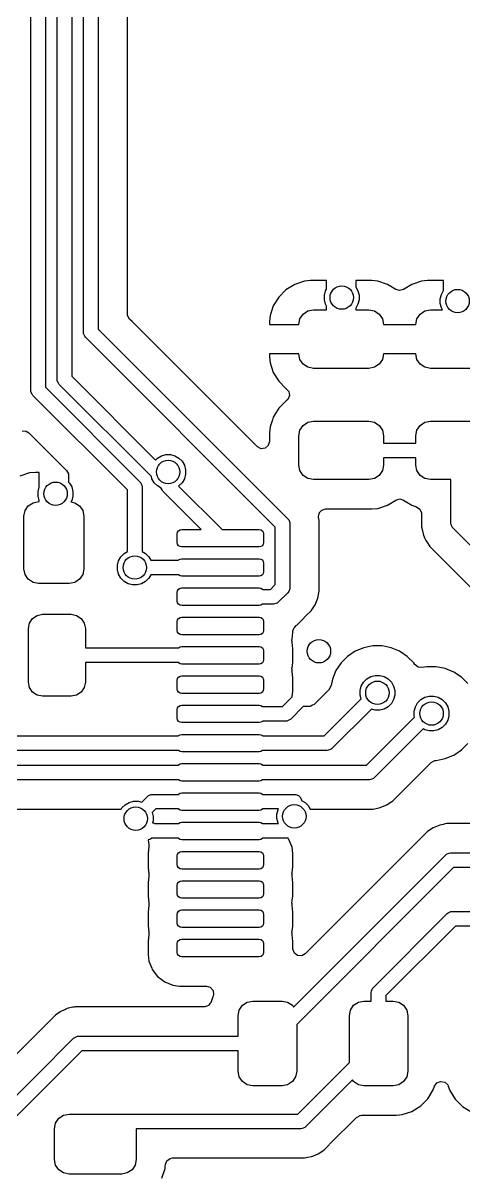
# Model space of a CAD drawing. Extents: x 1.91 to 4.47, y -4.27 to -2.07.
# Drawn here: x 2.317 to 2.614, y -3.49 to -2.715 of the extents above; entities that cross this region are included whole.
import ezdxf

# ---------------------------------------------------------------- set-up
doc = ezdxf.new("R2010")
doc.units = 0
doc.header["$MEASUREMENT"] = 0
doc.layers.add('BLACK', color=7, linetype='CONTINUOUS')

msp = doc.modelspace()

# ---------------------------------------------------------------- linework, layer by layer
at = {"layer": 'BLACK', "linetype": 'CONTINUOUS'}
for p, q in [((2.32269, -2.96147), (2.32269, -2.33282)), ((2.33254, -2.33563), (2.33254, -2.95943)), ((2.34041, -2.95413), (2.34041, -2.34843)), ((2.35025, -2.35335), (2.35025, -2.9521)), ((2.35813, -2.92239), (2.35813, -2.37364)), ((2.36797, -2.37856), (2.36797, -2.92035)), ((2.38767, -2.91016), (2.38767, -2.65945)), ((2.50023, -2.89038), (2.49436, -2.894)), ((2.50678, -2.88821), (2.50023, -2.89038)), ((2.50023, -2.89038), (2.50023, -2.89038)), ((2.51083, -2.8878), (2.50678, -2.88821)), ((2.52165, -2.8878), (2.51083, -2.8878)), ((2.51083, -2.8878), (2.51083, -2.8878)), ((2.52165, -2.89352), (2.52165, -2.8878)), ((2.55216, -2.8878), (2.54134, -2.8878)), ((2.54134, -2.8878), (2.54134, -2.89216)), ((2.55621, -2.88821), (2.55216, -2.8878)), ((2.56276, -2.89038), (2.55621, -2.88821)), ((2.55621, -2.88821), (2.55621, -2.88821)), ((2.5683, -2.8938), (2.56276, -2.89038)), ((2.56276, -2.89038), (2.56276, -2.89038)), ((2.57897, -2.89038), (2.57343, -2.8938)), ((2.58552, -2.88821), (2.57897, -2.89038)), ((2.57897, -2.89038), (2.57897, -2.89038)), ((2.58957, -2.8878), (2.58552, -2.88821)), ((2.60039, -2.8878), (2.58957, -2.8878)), ((2.58957, -2.8878), (2.58957, -2.8878)), ((2.60039, -2.89452), (2.60039, -2.8878)), ((2.48948, -2.89888), (2.48585, -2.90476)), ((2.49436, -2.894), (2.48948, -2.89888)), ((2.52018, -2.89767), (2.52098, -2.89469)), ((2.52018, -2.90075), (2.52018, -2.89767)), ((2.52098, -2.89469), (2.52165, -2.89352)), ((2.54134, -2.89216), (2.5428, -2.89469)), ((2.5428, -2.89469), (2.5436, -2.89767)), ((2.5436, -2.89767), (2.5436, -2.90075)), ((2.57078, -2.89452), (2.5683, -2.8938)), ((2.57343, -2.8938), (2.57078, -2.89452)), ((2.59813, -2.90003), (2.59893, -2.89705)), ((2.59893, -2.89705), (2.60039, -2.89452)), ((2.48585, -2.90476), (2.48368, -2.91131)), ((2.48585, -2.90476), (2.48585, -2.90476)), ((2.52098, -2.90373), (2.52018, -2.90075)), ((2.52165, -2.9049), (2.52098, -2.90373)), ((2.52165, -2.90748), (2.52165, -2.9049)), ((2.5428, -2.90373), (2.54134, -2.90627)), ((2.54134, -2.90627), (2.54134, -2.90748)), ((2.5436, -2.90075), (2.5428, -2.90373)), ((2.59813, -2.90312), (2.59813, -2.90003)), ((2.59893, -2.90609), (2.59813, -2.90312)), ((2.59973, -2.90748), (2.59893, -2.90609)), ((2.38778, -2.9112), (2.38767, -2.91016)), ((2.3891, -2.91362), (2.38778, -2.9112)), ((2.39084, -2.91535), (2.3891, -2.91362)), ((2.48368, -2.91131), (2.48327, -2.91535)), ((2.48368, -2.91131), (2.48368, -2.91131)), ((2.50295, -2.91732), (2.5037, -2.91356)), ((2.5037, -2.91356), (2.50584, -2.91036)), ((2.50584, -2.91036), (2.50903, -2.90823)), ((2.50903, -2.90823), (2.5128, -2.90748)), ((2.5128, -2.90748), (2.52165, -2.90748)), ((2.54134, -2.90748), (2.5502, -2.90748)), ((2.5502, -2.90748), (2.55396, -2.90823)), ((2.55396, -2.90823), (2.55716, -2.91036)), ((2.55716, -2.91036), (2.55929, -2.91356)), ((2.55929, -2.91356), (2.56004, -2.91732)), ((2.58169, -2.91732), (2.58244, -2.91356)), ((2.58244, -2.91356), (2.58458, -2.91036)), ((2.58458, -2.91036), (2.58777, -2.90823)), ((2.58777, -2.90823), (2.59154, -2.90748)), ((2.59154, -2.90748), (2.59973, -2.90748)), ((2.35822, -2.92335), (2.35813, -2.92239)), ((2.36797, -2.92035), (2.49561, -3.04799)), ((2.47491, -2.99943), (2.39084, -2.91535)), ((2.48327, -2.91535), (2.48327, -2.91732)), ((2.48327, -2.91732), (2.50295, -2.91732)), ((2.56004, -2.91732), (2.58169, -2.91732)), ((2.35896, -2.92512), (2.35822, -2.92335)), ((2.35957, -2.92587), (2.35896, -2.92512)), ((2.35896, -2.92512), (2.35896, -2.92512)), ((2.4872, -3.0535), (2.35957, -2.92587)), ((2.50295, -2.93701), (2.48327, -2.93701)), ((2.48327, -2.93701), (2.48327, -2.93898)), ((2.5037, -2.94077), (2.50295, -2.93701)), ((2.56004, -2.93701), (2.55929, -2.94077)), ((2.58169, -2.93701), (2.56004, -2.93701)), ((2.58244, -2.94077), (2.58169, -2.93701)), ((2.48327, -2.93898), (2.48368, -2.94302)), ((2.48368, -2.94302), (2.48585, -2.94957)), ((2.50584, -2.94397), (2.5037, -2.94077)), ((2.50903, -2.9461), (2.50584, -2.94397)), ((2.55716, -2.94397), (2.55396, -2.9461)), ((2.55929, -2.94077), (2.55716, -2.94397)), ((2.58458, -2.94397), (2.58244, -2.94077)), ((2.58777, -2.9461), (2.58458, -2.94397)), ((2.35025, -2.9521), (2.4066, -3.00844)), ((2.48585, -2.94957), (2.48585, -2.94957)), ((2.48585, -2.94957), (2.48948, -2.95545)), ((2.5128, -2.94685), (2.50903, -2.9461)), ((2.5502, -2.94685), (2.5128, -2.94685)), ((2.55396, -2.9461), (2.5502, -2.94685)), ((2.59154, -2.94685), (2.58777, -2.9461)), ((2.62894, -2.94685), (2.59154, -2.94685)), ((2.33254, -2.95943), (2.39614, -3.02304)), ((2.3405, -2.95509), (2.34041, -2.95413)), ((2.34124, -2.95687), (2.3405, -2.95509)), ((2.34185, -2.95761), (2.34124, -2.95687)), ((2.34124, -2.95687), (2.34124, -2.95687)), ((2.40381, -3.01957), (2.34185, -2.95761)), ((2.48948, -2.95545), (2.49436, -2.96033)), ((2.49436, -2.96033), (2.49436, -2.96033)), ((2.49436, -2.96033), (2.49447, -2.9604)), ((2.49447, -2.9604), (2.49454, -2.96047)), ((2.49454, -2.96047), (2.49458, -2.9605)), ((2.49458, -2.9605), (2.49457, -2.96051)), ((2.49457, -2.96051), (2.49631, -2.96245)), ((2.32279, -2.96243), (2.32269, -2.96147)), ((2.32282, -2.96252), (2.32279, -2.96243)), ((2.32279, -2.96243), (2.32279, -2.96243)), ((2.32352, -2.96421), (2.32282, -2.96252)), ((2.32413, -2.96495), (2.32352, -2.96421)), ((2.32352, -2.96421), (2.32352, -2.96421)), ((2.38774, -3.02855), (2.32413, -2.96495)), ((2.49434, -2.96879), (2.48946, -2.97367)), ((2.49447, -2.96871), (2.49434, -2.96879)), ((2.49434, -2.96879), (2.49434, -2.96879)), ((2.49566, -2.96768), (2.49447, -2.96871)), ((2.49676, -2.96516), (2.49566, -2.96768)), ((2.49631, -2.96245), (2.49676, -2.96516)), ((2.48946, -2.97367), (2.48583, -2.97955)), ((2.48524, -2.98133), (2.48366, -2.98611)), ((2.48583, -2.97955), (2.48524, -2.98133)), ((2.48583, -2.97955), (2.48583, -2.97955)), ((2.50584, -2.98517), (2.50903, -2.98303)), ((2.50903, -2.98303), (2.5128, -2.98228)), ((2.5128, -2.98228), (2.5502, -2.98228)), ((2.5502, -2.98228), (2.55396, -2.98303)), ((2.55396, -2.98303), (2.55716, -2.98517)), ((2.58458, -2.98517), (2.58777, -2.98303)), ((2.58777, -2.98303), (2.59154, -2.98228)), ((2.59154, -2.98228), (2.62894, -2.98228)), ((2.31688, -2.98873), (2.31962, -2.98893)), ((2.31962, -2.98893), (2.32137, -2.99005)), ((2.32137, -2.99005), (2.3467, -3.01538)), ((2.48366, -2.98611), (2.48325, -2.99016)), ((2.48325, -2.99016), (2.48325, -2.99598)), ((2.48366, -2.98611), (2.48366, -2.98611)), ((2.48366, -2.98611), (2.48366, -2.98611)), ((2.50295, -2.99213), (2.5037, -2.98836)), ((2.50295, -3.01181), (2.50295, -2.99213)), ((2.5037, -2.98836), (2.50584, -2.98517)), ((2.55716, -2.98517), (2.55929, -2.98836)), ((2.55929, -2.98836), (2.56004, -2.99213)), ((2.56004, -2.99213), (2.56004, -2.99705)), ((2.58169, -2.99213), (2.58244, -2.98836)), ((2.58169, -2.99705), (2.58169, -2.99213)), ((2.58244, -2.98836), (2.58458, -2.98517)), ((2.47517, -2.99967), (2.47491, -2.99943)), ((2.47767, -3.00081), (2.47517, -2.99967)), ((2.48247, -2.99862), (2.48039, -3.00042)), ((2.48325, -2.99598), (2.48247, -2.99862)), ((2.56004, -2.99705), (2.58169, -2.99705)), ((2.4066, -3.00844), (2.40792, -3.00712)), ((2.40792, -3.00712), (2.41059, -3.00558)), ((2.41059, -3.00558), (2.41356, -3.00478)), ((2.41356, -3.00478), (2.41665, -3.00478)), ((2.41665, -3.00478), (2.41963, -3.00558)), ((2.41963, -3.00558), (2.4223, -3.00712)), ((2.4223, -3.00712), (2.42448, -3.0093)), ((2.48039, -3.00042), (2.47767, -3.00081)), ((2.58169, -3.00689), (2.56004, -3.00689)), ((2.56004, -3.00689), (2.56004, -3.01181)), ((2.58169, -3.01181), (2.58169, -3.00689)), ((2.3467, -3.01538), (2.34802, -3.0178)), ((2.42448, -3.0093), (2.42602, -3.01197)), ((2.42602, -3.01197), (2.42682, -3.01495)), ((2.42682, -3.01495), (2.42682, -3.01803)), ((2.5037, -3.01558), (2.50295, -3.01181)), ((2.50584, -3.01877), (2.5037, -3.01558)), ((2.55929, -3.01558), (2.55716, -3.01877)), ((2.56004, -3.01181), (2.55929, -3.01558)), ((2.58244, -3.01558), (2.58169, -3.01181)), ((2.58458, -3.01877), (2.58244, -3.01558)), ((2.32194, -3.01715), (2.31539, -3.01932)), ((2.32598, -3.01673), (2.32194, -3.01715)), ((2.32599, -3.01673), (2.32598, -3.01673)), ((2.32844, -3.01673), (2.32599, -3.01673)), ((2.32844, -3.02663), (2.32844, -3.01673)), ((2.32844, -3.01673), (2.32844, -3.01673)), ((2.34802, -3.0178), (2.34813, -3.01884)), ((2.34813, -3.01884), (2.34813, -3.0233)), ((2.34813, -3.0233), (2.34874, -3.02391)), ((2.39614, -3.02304), (2.39675, -3.02378)), ((2.40419, -3.02101), (2.40381, -3.01957)), ((2.40574, -3.02368), (2.40419, -3.02101)), ((2.42602, -3.02101), (2.42448, -3.02368)), ((2.42682, -3.01803), (2.42602, -3.02101)), ((2.50903, -3.0209), (2.50584, -3.01877)), ((2.5128, -3.02165), (2.50903, -3.0209)), ((2.5502, -3.02165), (2.5128, -3.02165)), ((2.55396, -3.0209), (2.5502, -3.02165)), ((2.55716, -3.01877), (2.55396, -3.0209)), ((2.58777, -3.0209), (2.58458, -3.01877)), ((2.59154, -3.02165), (2.58777, -3.0209)), ((2.60531, -3.02165), (2.59154, -3.02165)), ((2.60531, -3.05086), (2.60531, -3.02165)), ((2.32766, -3.02956), (2.32844, -3.02663)), ((2.32766, -3.03264), (2.32766, -3.02956)), ((2.34874, -3.02391), (2.35028, -3.02658)), ((2.35028, -3.02658), (2.35108, -3.02956)), ((2.35108, -3.02956), (2.35108, -3.03264)), ((2.38774, -3.07006), (2.38774, -3.02855)), ((2.39675, -3.02378), (2.39675, -3.02378)), ((2.39675, -3.02378), (2.39748, -3.02556)), ((2.39748, -3.02556), (2.39758, -3.02652)), ((2.39758, -3.02652), (2.39758, -3.06999)), ((2.40792, -3.02586), (2.40574, -3.02368)), ((2.41051, -3.02736), (2.40792, -3.02586)), ((2.41101, -3.02857), (2.41051, -3.02736)), ((2.41163, -3.02931), (2.41101, -3.02857)), ((2.41101, -3.02857), (2.41101, -3.02857)), ((2.43743, -3.05512), (2.41163, -3.02931)), ((2.4223, -3.02586), (2.42217, -3.02593)), ((2.42217, -3.02593), (2.45135, -3.05512)), ((2.42448, -3.02368), (2.4223, -3.02586)), ((2.32099, -3.0393), (2.32419, -3.03717)), ((2.32419, -3.03717), (2.32795, -3.03642)), ((2.32844, -3.03557), (2.32766, -3.03264)), ((2.32795, -3.03642), (2.32844, -3.03642)), ((2.32844, -3.03642), (2.32844, -3.03557)), ((2.35028, -3.03562), (2.3497, -3.03663)), ((2.3497, -3.03663), (2.35239, -3.03717)), ((2.35108, -3.03264), (2.35028, -3.03562)), ((2.35239, -3.03717), (2.35558, -3.0393)), ((2.55621, -3.04094), (2.56277, -3.03877)), ((2.56277, -3.03877), (2.5683, -3.03536)), ((2.5683, -3.03536), (2.57096, -3.03463)), ((2.57096, -3.03463), (2.57343, -3.03536)), ((2.57343, -3.03536), (2.57896, -3.03877)), ((2.57896, -3.03877), (2.58226, -3.03987)), ((2.31811, -3.04626), (2.31886, -3.04249)), ((2.31811, -3.08169), (2.31811, -3.04626)), ((2.31886, -3.04249), (2.32099, -3.0393)), ((2.35558, -3.0393), (2.35772, -3.04249)), ((2.35772, -3.04249), (2.35846, -3.04626)), ((2.35846, -3.04626), (2.35846, -3.08169)), ((2.5163, -3.04652), (2.51654, -3.0455)), ((2.51632, -3.04686), (2.5163, -3.04652)), ((2.51654, -3.0455), (2.51663, -3.04445)), ((2.51663, -3.04445), (2.51684, -3.04418)), ((2.51684, -3.04418), (2.51692, -3.04384)), ((2.51692, -3.04384), (2.51767, -3.04311)), ((2.51767, -3.04311), (2.51832, -3.04228)), ((2.51832, -3.04228), (2.51864, -3.04217)), ((2.51864, -3.04217), (2.51889, -3.04193)), ((2.51889, -3.04193), (2.51992, -3.04172)), ((2.51992, -3.04172), (2.52091, -3.04137)), ((2.52091, -3.04137), (2.52117, -3.04136)), ((2.52117, -3.04136), (2.55217, -3.04136)), ((2.55217, -3.04136), (2.55621, -3.04094)), ((2.55217, -3.04136), (2.55217, -3.04136)), ((2.58226, -3.03987), (2.58453, -3.04143)), ((2.58453, -3.04143), (2.58558, -3.04397)), ((2.58558, -3.04397), (2.58561, -3.0445)), ((2.58561, -3.0445), (2.58561, -3.04843)), ((2.4872, -3.09213), (2.4872, -3.0535)), ((2.49561, -3.04799), (2.49622, -3.04873)), ((2.49622, -3.04873), (2.49695, -3.05051)), ((2.49695, -3.05051), (2.49705, -3.05147)), ((2.49705, -3.05147), (2.49705, -3.09417)), ((2.51675, -3.04904), (2.51632, -3.04686)), ((2.51675, -3.05389), (2.51675, -3.04904)), ((2.51675, -3.09659), (2.51675, -3.05389)), ((2.51675, -3.05389), (2.51675, -3.05389)), ((2.58561, -3.04843), (2.58561, -3.05328)), ((2.58561, -3.05328), (2.58561, -3.05328)), ((2.58561, -3.05328), (2.58561, -3.05328)), ((2.58561, -3.05328), (2.58576, -3.05406)), ((2.58576, -3.05406), (2.58576, -3.05406)), ((2.58576, -3.05406), (2.58579, -3.05418)), ((2.58579, -3.05418), (2.58656, -3.05804)), ((2.60541, -3.05182), (2.60531, -3.05086)), ((2.60614, -3.05359), (2.60541, -3.05182)), ((2.60676, -3.05434), (2.60614, -3.05359)), ((2.60614, -3.05359), (2.60614, -3.05359)), ((2.63661, -3.08419), (2.60676, -3.05434)), ((2.42126, -3.05807), (2.42148, -3.05694)), ((2.42126, -3.06398), (2.42126, -3.05807)), ((2.42148, -3.05694), (2.42212, -3.05598)), ((2.42212, -3.05598), (2.42308, -3.05534)), ((2.42308, -3.05534), (2.42421, -3.05512)), ((2.42421, -3.05512), (2.43743, -3.05512)), ((2.45135, -3.05512), (2.47638, -3.05512)), ((2.47638, -3.05512), (2.47751, -3.05534)), ((2.47751, -3.05534), (2.47847, -3.05598)), ((2.47847, -3.05598), (2.47911, -3.05694)), ((2.47911, -3.05694), (2.47933, -3.05807)), ((2.47933, -3.05807), (2.47933, -3.06398)), ((2.58656, -3.05804), (2.58697, -3.05905)), ((2.58697, -3.05905), (2.58787, -3.0612)), ((2.58787, -3.0612), (2.58841, -3.06252)), ((2.42148, -3.06511), (2.42126, -3.06398)), ((2.42212, -3.06606), (2.42148, -3.06511)), ((2.42308, -3.0667), (2.42212, -3.06606)), ((2.42421, -3.06693), (2.42308, -3.0667)), ((2.47638, -3.06693), (2.42421, -3.06693)), ((2.47751, -3.0667), (2.47638, -3.06693)), ((2.47847, -3.06606), (2.47751, -3.0667)), ((2.47911, -3.06511), (2.47847, -3.06606)), ((2.47933, -3.06398), (2.47911, -3.06511)), ((2.58841, -3.06252), (2.58903, -3.06345)), ((2.58903, -3.06345), (2.58903, -3.06345)), ((2.58903, -3.06345), (2.59111, -3.06656)), ((2.59111, -3.06656), (2.59111, -3.06656)), ((2.59111, -3.06656), (2.59471, -3.07016)), ((2.38101, -3.07917), (2.3818, -3.07619)), ((2.3818, -3.07619), (2.38335, -3.07352)), ((2.38335, -3.07352), (2.38553, -3.07134)), ((2.38553, -3.07134), (2.38774, -3.07006)), ((2.39758, -3.06999), (2.39991, -3.07134)), ((2.39991, -3.07134), (2.40209, -3.07352)), ((2.40209, -3.07352), (2.4034, -3.07579)), ((2.4034, -3.07579), (2.42204, -3.07579)), ((2.42204, -3.07579), (2.42212, -3.07567)), ((2.42212, -3.07567), (2.42308, -3.07503)), ((2.42308, -3.07503), (2.42421, -3.0748)), ((2.42421, -3.0748), (2.47638, -3.0748)), ((2.47638, -3.0748), (2.47751, -3.07503)), ((2.47751, -3.07503), (2.47847, -3.07567)), ((2.47847, -3.07567), (2.47911, -3.07663)), ((2.47911, -3.07663), (2.47933, -3.07776)), ((2.59471, -3.07016), (2.59471, -3.07016)), ((2.59471, -3.07016), (2.62096, -3.09641)), ((2.31886, -3.08546), (2.31811, -3.08169)), ((2.32099, -3.08865), (2.31886, -3.08546)), ((2.35772, -3.08546), (2.35558, -3.08865)), ((2.35846, -3.08169), (2.35772, -3.08546)), ((2.38101, -3.08225), (2.38101, -3.07917)), ((2.3818, -3.08523), (2.38101, -3.08225)), ((2.38335, -3.0879), (2.3818, -3.08523)), ((2.47911, -3.08479), (2.47847, -3.08575)), ((2.47933, -3.08366), (2.47911, -3.08479)), ((2.47933, -3.07776), (2.47933, -3.08366)), ((2.32419, -3.09079), (2.32099, -3.08865)), ((2.32795, -3.09154), (2.32419, -3.09079)), ((2.34862, -3.09154), (2.32795, -3.09154)), ((2.35239, -3.09079), (2.34862, -3.09154)), ((2.35558, -3.08865), (2.35239, -3.09079)), ((2.38553, -3.09008), (2.38335, -3.0879)), ((2.3882, -3.09162), (2.38553, -3.09008)), ((2.39117, -3.09242), (2.3882, -3.09162)), ((2.39426, -3.09242), (2.39117, -3.09242)), ((2.39724, -3.09162), (2.39426, -3.09242)), ((2.39991, -3.09008), (2.39724, -3.09162)), ((2.40209, -3.0879), (2.39991, -3.09008)), ((2.4034, -3.08563), (2.40209, -3.0879)), ((2.42204, -3.08563), (2.4034, -3.08563)), ((2.42212, -3.08575), (2.42204, -3.08563)), ((2.42308, -3.08639), (2.42212, -3.08575)), ((2.42421, -3.08661), (2.42308, -3.08639)), ((2.47638, -3.08661), (2.42421, -3.08661)), ((2.47751, -3.08639), (2.47638, -3.08661)), ((2.47847, -3.08575), (2.47751, -3.08639)), ((2.48386, -3.09547), (2.4872, -3.09213)), ((2.42126, -3.09744), (2.42148, -3.09631)), ((2.42126, -3.10335), (2.42126, -3.09744)), ((2.42148, -3.09631), (2.42212, -3.09535)), ((2.42212, -3.09535), (2.42308, -3.09471)), ((2.42308, -3.09471), (2.42421, -3.09449)), ((2.42421, -3.09449), (2.47638, -3.09449)), ((2.47638, -3.09449), (2.47751, -3.09471)), ((2.47751, -3.09471), (2.47847, -3.09535)), ((2.47847, -3.09535), (2.47855, -3.09547)), ((2.47855, -3.09547), (2.48386, -3.09547)), ((2.49561, -3.09765), (2.48938, -3.10387)), ((2.49622, -3.0969), (2.49561, -3.09765)), ((2.49695, -3.09513), (2.49622, -3.0969)), ((2.49705, -3.09417), (2.49695, -3.09513)), ((2.49695, -3.09513), (2.49695, -3.09513)), ((2.51581, -3.10135), (2.51675, -3.09659)), ((2.42148, -3.10448), (2.42126, -3.10335)), ((2.42212, -3.10543), (2.42148, -3.10448)), ((2.42308, -3.10607), (2.42212, -3.10543)), ((2.42421, -3.1063), (2.42308, -3.10607)), ((2.47638, -3.1063), (2.42421, -3.1063)), ((2.47751, -3.10607), (2.47638, -3.1063)), ((2.47847, -3.10543), (2.47751, -3.10607)), ((2.47855, -3.10531), (2.47847, -3.10543)), ((2.4859, -3.10531), (2.47855, -3.10531)), ((2.48686, -3.10522), (2.4859, -3.10531)), ((2.48776, -3.10484), (2.48686, -3.10522)), ((2.48686, -3.10522), (2.48686, -3.10522)), ((2.48863, -3.10449), (2.48776, -3.10484)), ((2.48938, -3.10387), (2.48863, -3.10449)), ((2.48863, -3.10449), (2.48863, -3.10449)), ((2.51125, -3.10986), (2.51395, -3.10583)), ((2.51395, -3.10583), (2.51532, -3.10253)), ((2.51395, -3.10583), (2.51395, -3.10583)), ((2.51532, -3.10253), (2.51581, -3.10135)), ((2.32179, -3.11813), (2.32387, -3.11502)), ((2.32387, -3.11502), (2.32699, -3.11294)), ((2.32699, -3.11294), (2.33066, -3.1122)), ((2.33066, -3.1122), (2.34985, -3.1122)), ((2.34985, -3.1122), (2.35352, -3.11294)), ((2.35352, -3.11294), (2.35664, -3.11502)), ((2.35664, -3.11502), (2.35872, -3.11813)), ((2.42126, -3.11713), (2.42148, -3.116)), ((2.42148, -3.116), (2.42212, -3.11504)), ((2.42212, -3.11504), (2.42308, -3.1144)), ((2.42308, -3.1144), (2.42421, -3.11417)), ((2.42421, -3.11417), (2.47638, -3.11417)), ((2.47638, -3.11417), (2.47751, -3.1144)), ((2.47751, -3.1144), (2.47847, -3.11504)), ((2.47847, -3.11504), (2.47911, -3.116)), ((2.47911, -3.116), (2.47933, -3.11713)), ((2.5016, -3.11952), (2.50503, -3.11609)), ((2.50503, -3.11609), (2.5053, -3.11581)), ((2.50503, -3.11609), (2.50503, -3.11609)), ((2.5053, -3.11581), (2.50782, -3.11329)), ((2.5053, -3.11581), (2.5053, -3.11581)), ((2.50782, -3.11329), (2.51125, -3.10986)), ((2.50782, -3.11329), (2.50782, -3.11329)), ((2.32106, -3.1218), (2.32179, -3.11813)), ((2.32106, -3.15773), (2.32106, -3.1218)), ((2.35872, -3.11813), (2.35945, -3.1218)), ((2.35945, -3.1218), (2.35945, -3.13484)), ((2.42126, -3.12303), (2.42126, -3.11713)), ((2.42148, -3.12416), (2.42126, -3.12303)), ((2.42212, -3.12512), (2.42148, -3.12416)), ((2.47911, -3.12416), (2.47847, -3.12512)), ((2.47933, -3.12303), (2.47911, -3.12416)), ((2.47933, -3.11713), (2.47933, -3.12303)), ((2.49904, -3.12357), (2.49906, -3.12331)), ((2.49904, -3.12452), (2.49904, -3.12357)), ((2.49906, -3.12331), (2.4995, -3.12227)), ((2.4995, -3.12227), (2.49981, -3.1212)), ((2.49981, -3.1212), (2.50004, -3.12097)), ((2.50004, -3.12097), (2.50013, -3.12077)), ((2.50013, -3.12077), (2.50048, -3.12053)), ((2.50048, -3.12053), (2.50121, -3.11978)), ((2.50121, -3.11978), (2.5016, -3.11952)), ((2.42308, -3.12576), (2.42212, -3.12512)), ((2.42421, -3.12598), (2.42308, -3.12576)), ((2.47638, -3.12598), (2.42421, -3.12598)), ((2.47751, -3.12576), (2.47638, -3.12598)), ((2.47847, -3.12512), (2.47751, -3.12576)), ((2.49839, -3.12938), (2.49844, -3.12898)), ((2.49848, -3.13057), (2.49839, -3.12938)), ((2.49841, -3.13058), (2.49848, -3.13057)), ((2.49845, -3.1309), (2.49841, -3.13058)), ((2.49844, -3.12898), (2.49845, -3.12895)), ((2.49845, -3.12895), (2.49904, -3.12452)), ((2.49904, -3.13533), (2.49845, -3.1309)), ((2.49845, -3.1309), (2.49845, -3.1309)), ((2.35945, -3.13484), (2.42204, -3.13484)), ((2.42204, -3.13484), (2.42212, -3.13472)), ((2.42212, -3.13472), (2.42308, -3.13408)), ((2.42308, -3.13408), (2.42421, -3.13386)), ((2.42421, -3.13386), (2.47638, -3.13386)), ((2.47638, -3.13386), (2.47751, -3.13408)), ((2.47751, -3.13408), (2.47847, -3.13472)), ((2.47847, -3.13472), (2.47911, -3.13568)), ((2.47911, -3.13568), (2.47933, -3.13681)), ((2.47933, -3.13681), (2.47933, -3.14272)), ((2.49904, -3.1442), (2.49904, -3.13533)), ((2.54096, -3.13705), (2.5358, -3.14049)), ((2.5467, -3.13467), (2.54096, -3.13705)), ((2.54096, -3.13705), (2.54096, -3.13705)), ((2.55279, -3.13346), (2.5467, -3.13467)), ((2.5467, -3.13467), (2.5467, -3.13467)), ((2.559, -3.13346), (2.55279, -3.13346)), ((2.55279, -3.13346), (2.55279, -3.13346)), ((2.56508, -3.13467), (2.559, -3.13346)), ((2.559, -3.13346), (2.559, -3.13346)), ((2.57082, -3.13705), (2.56508, -3.13467)), ((2.56508, -3.13467), (2.56508, -3.13467)), ((2.57598, -3.14049), (2.57082, -3.13705)), ((2.57082, -3.13705), (2.57082, -3.13705)), ((2.42204, -3.14469), (2.35945, -3.14469)), ((2.35945, -3.14469), (2.35945, -3.15773)), ((2.42212, -3.1448), (2.42204, -3.14469)), ((2.42308, -3.14544), (2.42212, -3.1448)), ((2.42421, -3.14567), (2.42308, -3.14544)), ((2.47638, -3.14567), (2.42421, -3.14567)), ((2.47751, -3.14544), (2.47638, -3.14567)), ((2.47847, -3.1448), (2.47751, -3.14544)), ((2.47911, -3.14385), (2.47847, -3.1448)), ((2.47933, -3.14272), (2.47911, -3.14385)), ((2.49841, -3.14895), (2.4987, -3.14675)), ((2.4987, -3.14675), (2.49904, -3.1442)), ((2.53141, -3.14488), (2.52796, -3.15005)), ((2.5358, -3.14049), (2.53141, -3.14488)), ((2.53141, -3.14488), (2.53141, -3.14488)), ((2.5358, -3.14049), (2.5358, -3.14049)), ((2.58037, -3.14488), (2.57598, -3.14049)), ((2.57598, -3.14049), (2.57598, -3.14049)), ((2.58108, -3.14595), (2.58037, -3.14488)), ((2.58037, -3.14488), (2.58037, -3.14488)), ((2.58118, -3.14609), (2.58108, -3.14595)), ((2.58335, -3.14778), (2.58118, -3.14609)), ((2.58921, -3.1474), (2.58609, -3.14802)), ((2.59542, -3.1474), (2.58921, -3.1474)), ((2.58921, -3.1474), (2.58921, -3.1474)), ((2.6015, -3.14861), (2.59542, -3.1474)), ((2.59542, -3.1474), (2.59542, -3.1474)), ((2.42148, -3.15537), (2.42212, -3.15441)), ((2.42212, -3.15441), (2.42308, -3.15377)), ((2.42308, -3.15377), (2.42421, -3.15354)), ((2.42421, -3.15354), (2.47638, -3.15354)), ((2.47638, -3.15354), (2.47751, -3.15377)), ((2.47751, -3.15377), (2.47847, -3.15441)), ((2.47847, -3.15441), (2.47911, -3.15537)), ((2.49853, -3.14896), (2.49841, -3.14895)), ((2.49841, -3.15026), (2.49853, -3.15025)), ((2.49845, -3.15058), (2.49841, -3.15026)), ((2.49904, -3.15501), (2.49845, -3.15058)), ((2.49845, -3.15058), (2.49845, -3.15058)), ((2.49853, -3.15025), (2.49853, -3.14896)), ((2.49904, -3.16389), (2.49904, -3.15501)), ((2.52796, -3.15005), (2.52559, -3.15578)), ((2.52796, -3.15005), (2.52796, -3.15005)), ((2.5487, -3.1556), (2.55137, -3.15406)), ((2.55137, -3.15406), (2.55435, -3.15326)), ((2.55435, -3.15326), (2.55743, -3.15326)), ((2.55743, -3.15326), (2.56041, -3.15406)), ((2.56041, -3.15406), (2.56308, -3.1556)), ((2.58609, -3.14802), (2.58335, -3.14778)), ((2.60724, -3.15099), (2.6015, -3.14861)), ((2.6015, -3.14861), (2.6015, -3.14861)), ((2.6124, -3.15444), (2.60724, -3.15099)), ((2.60724, -3.15099), (2.60724, -3.15099)), ((2.61679, -3.15883), (2.6124, -3.15444)), ((2.6124, -3.15444), (2.6124, -3.15444)), ((2.32179, -3.1614), (2.32106, -3.15773)), ((2.32387, -3.16451), (2.32179, -3.1614)), ((2.35872, -3.1614), (2.35664, -3.16451)), ((2.35945, -3.15773), (2.35872, -3.1614)), ((2.42126, -3.1565), (2.42148, -3.15537)), ((2.42126, -3.1624), (2.42126, -3.1565)), ((2.42148, -3.16353), (2.42126, -3.1624)), ((2.47911, -3.15537), (2.47933, -3.1565)), ((2.47933, -3.1624), (2.47911, -3.16353)), ((2.47933, -3.1565), (2.47933, -3.1624)), ((2.52338, -3.16266), (2.51328, -3.17276)), ((2.52344, -3.1626), (2.52338, -3.16266)), ((2.52472, -3.16016), (2.52344, -3.1626)), ((2.52559, -3.15578), (2.52472, -3.16016)), ((2.52559, -3.15578), (2.52559, -3.15578)), ((2.54418, -3.16343), (2.54498, -3.16045)), ((2.54498, -3.16045), (2.54652, -3.15778)), ((2.54652, -3.15778), (2.5487, -3.1556)), ((2.56308, -3.1556), (2.56526, -3.15778)), ((2.56526, -3.15778), (2.5668, -3.16045)), ((2.5668, -3.16045), (2.5676, -3.16343)), ((2.32699, -3.16659), (2.32387, -3.16451)), ((2.33066, -3.16732), (2.32699, -3.16659)), ((2.34985, -3.16732), (2.33066, -3.16732)), ((2.35352, -3.16659), (2.34985, -3.16732)), ((2.35664, -3.16451), (2.35352, -3.16659)), ((2.42212, -3.16449), (2.42148, -3.16353)), ((2.42308, -3.16513), (2.42212, -3.16449)), ((2.42421, -3.16535), (2.42308, -3.16513)), ((2.47638, -3.16535), (2.42421, -3.16535)), ((2.47751, -3.16513), (2.47638, -3.16535)), ((2.47847, -3.16449), (2.47751, -3.16513)), ((2.47911, -3.16353), (2.47847, -3.16449)), ((2.49206, -3.17421), (2.49853, -3.16774)), ((2.49853, -3.16774), (2.49904, -3.16389)), ((2.52001, -3.1939), (2.54486, -3.16905)), ((2.54418, -3.16652), (2.54418, -3.16343)), ((2.54486, -3.16905), (2.54418, -3.16652)), ((2.5668, -3.16949), (2.56526, -3.17216)), ((2.5676, -3.16652), (2.5668, -3.16949)), ((2.5676, -3.16343), (2.5676, -3.16652)), ((2.58294, -3.17173), (2.58512, -3.16955)), ((2.58512, -3.16955), (2.58779, -3.16801)), ((2.58779, -3.16801), (2.59077, -3.16721)), ((2.59077, -3.16721), (2.59385, -3.16721)), ((2.59385, -3.16721), (2.59683, -3.16801)), ((2.59683, -3.16801), (2.5995, -3.16955)), ((2.5995, -3.16955), (2.60168, -3.17173)), ((2.42126, -3.17618), (2.42148, -3.17505)), ((2.42126, -3.18209), (2.42126, -3.17618)), ((2.42148, -3.17505), (2.42212, -3.17409)), ((2.42212, -3.17409), (2.42308, -3.17345)), ((2.42308, -3.17345), (2.42421, -3.17323)), ((2.42421, -3.17323), (2.47638, -3.17323)), ((2.47638, -3.17323), (2.47751, -3.17345)), ((2.47751, -3.17345), (2.47847, -3.17409)), ((2.47847, -3.17409), (2.47855, -3.17421)), ((2.47855, -3.17421), (2.49206, -3.17421)), ((2.506, -3.17419), (2.49757, -3.18261)), ((2.50982, -3.17419), (2.506, -3.17419)), ((2.51086, -3.17408), (2.50982, -3.17419)), ((2.51096, -3.17403), (2.51086, -3.17408)), ((2.5112, -3.174), (2.51096, -3.17403)), ((2.51222, -3.17334), (2.5112, -3.174)), ((2.51328, -3.17276), (2.51222, -3.17334)), ((2.55182, -3.17601), (2.52553, -3.2023)), ((2.55435, -3.17668), (2.55182, -3.17601)), ((2.55743, -3.17668), (2.55435, -3.17668)), ((2.56041, -3.17589), (2.55743, -3.17668)), ((2.56308, -3.17434), (2.56041, -3.17589)), ((2.56526, -3.17216), (2.56308, -3.17434)), ((2.5806, -3.17738), (2.5814, -3.1744)), ((2.5806, -3.18046), (2.5806, -3.17738)), ((2.5814, -3.1744), (2.58294, -3.17173)), ((2.60168, -3.17173), (2.60322, -3.1744)), ((2.60322, -3.1744), (2.60402, -3.17738)), ((2.60402, -3.17738), (2.60402, -3.18046)), ((2.42148, -3.18322), (2.42126, -3.18209)), ((2.42212, -3.18417), (2.42148, -3.18322)), ((2.42308, -3.18481), (2.42212, -3.18417)), ((2.42421, -3.18504), (2.42308, -3.18481)), ((2.47638, -3.18504), (2.42421, -3.18504)), ((2.47751, -3.18481), (2.47638, -3.18504)), ((2.47847, -3.18417), (2.47751, -3.18481)), ((2.47855, -3.18406), (2.47847, -3.18417)), ((2.49409, -3.18406), (2.47855, -3.18406)), ((2.49505, -3.18396), (2.49409, -3.18406)), ((2.49578, -3.18366), (2.49505, -3.18396)), ((2.49505, -3.18396), (2.49505, -3.18396)), ((2.49683, -3.18323), (2.49578, -3.18366)), ((2.49757, -3.18261), (2.49683, -3.18323)), ((2.49683, -3.18323), (2.49683, -3.18323)), ((2.54851, -3.21358), (2.58082, -3.18127)), ((2.58082, -3.18127), (2.5806, -3.18046)), ((2.60168, -3.18611), (2.5995, -3.18829)), ((2.60322, -3.18344), (2.60168, -3.18611)), ((2.60402, -3.18046), (2.60322, -3.18344)), ((2.24338, -3.1939), (2.42204, -3.1939)), ((2.42204, -3.1939), (2.42212, -3.19378)), ((2.42212, -3.19378), (2.42308, -3.19314)), ((2.42308, -3.19314), (2.42421, -3.19291)), ((2.42421, -3.19291), (2.47638, -3.19291)), ((2.47638, -3.19291), (2.47751, -3.19314)), ((2.47751, -3.19314), (2.47847, -3.19378)), ((2.47847, -3.19378), (2.47855, -3.1939)), ((2.47855, -3.1939), (2.52001, -3.1939)), ((2.58677, -3.18924), (2.55403, -3.22198)), ((2.58779, -3.18983), (2.58677, -3.18924)), ((2.59077, -3.19063), (2.58779, -3.18983)), ((2.59385, -3.19063), (2.59077, -3.19063)), ((2.59683, -3.18983), (2.59385, -3.19063)), ((2.5995, -3.18829), (2.59683, -3.18983)), ((2.6124, -3.2034), (2.61679, -3.19901)), ((2.42204, -3.20374), (2.24134, -3.20374)), ((2.42212, -3.20386), (2.42204, -3.20374)), ((2.42308, -3.2045), (2.42212, -3.20386)), ((2.42421, -3.20472), (2.42308, -3.2045)), ((2.47638, -3.20472), (2.42421, -3.20472)), ((2.47751, -3.2045), (2.47638, -3.20472)), ((2.47847, -3.20386), (2.47751, -3.2045)), ((2.47855, -3.20374), (2.47847, -3.20386)), ((2.52205, -3.20374), (2.47855, -3.20374)), ((2.52301, -3.20365), (2.52205, -3.20374)), ((2.52353, -3.20343), (2.52301, -3.20365)), ((2.52301, -3.20365), (2.52301, -3.20365)), ((2.52478, -3.20291), (2.52353, -3.20343)), ((2.52553, -3.2023), (2.52478, -3.20291)), ((2.52478, -3.20291), (2.52478, -3.20291)), ((2.59542, -3.21043), (2.6015, -3.20922)), ((2.6015, -3.20922), (2.60661, -3.20711)), ((2.60661, -3.20711), (2.60724, -3.20685)), ((2.60724, -3.20685), (2.6124, -3.2034)), ((2.60724, -3.20685), (2.60724, -3.20685)), ((2.60724, -3.20685), (2.60724, -3.20685)), ((2.23801, -3.21358), (2.42204, -3.21358)), ((2.42204, -3.21358), (2.42212, -3.21346)), ((2.42212, -3.21346), (2.42308, -3.21282)), ((2.42308, -3.21282), (2.42421, -3.2126)), ((2.42421, -3.2126), (2.47638, -3.2126)), ((2.47638, -3.2126), (2.47751, -3.21282)), ((2.47751, -3.21282), (2.47847, -3.21346)), ((2.47847, -3.21346), (2.47855, -3.21358)), ((2.47855, -3.21358), (2.54851, -3.21358)), ((2.57008, -3.2338), (2.59201, -3.21186)), ((2.59201, -3.21186), (2.59443, -3.21054)), ((2.59443, -3.21054), (2.59518, -3.21046)), ((2.59518, -3.21046), (2.59542, -3.21043)), ((2.59518, -3.21046), (2.59518, -3.21046)), ((2.59542, -3.21043), (2.59542, -3.21043)), ((2.42204, -3.22343), (2.23597, -3.22343)), ((2.42212, -3.22354), (2.42204, -3.22343)), ((2.42308, -3.22418), (2.42212, -3.22354)), ((2.42421, -3.22441), (2.42308, -3.22418)), ((2.47638, -3.22441), (2.42421, -3.22441)), ((2.47751, -3.22418), (2.47638, -3.22441)), ((2.47847, -3.22354), (2.47751, -3.22418)), ((2.47855, -3.22343), (2.47847, -3.22354)), ((2.55055, -3.22343), (2.47855, -3.22343)), ((2.55151, -3.22333), (2.55055, -3.22343)), ((2.55224, -3.22303), (2.55151, -3.22333)), ((2.55151, -3.22333), (2.55151, -3.22333)), ((2.55328, -3.2226), (2.55224, -3.22303)), ((2.55403, -3.22198), (2.55328, -3.2226)), ((2.55328, -3.2226), (2.55328, -3.2226)), ((2.42212, -3.23315), (2.42308, -3.23251)), ((2.42308, -3.23251), (2.42421, -3.23228)), ((2.42421, -3.23228), (2.47638, -3.23228)), ((2.47638, -3.23228), (2.47751, -3.23251)), ((2.47751, -3.23251), (2.47847, -3.23315)), ((2.38394, -3.24242), (2.38612, -3.24024)), ((2.38612, -3.24024), (2.38879, -3.23869)), ((2.38879, -3.23869), (2.39177, -3.2379)), ((2.39177, -3.2379), (2.39485, -3.2379)), ((2.39485, -3.2379), (2.39738, -3.23857)), ((2.39738, -3.23857), (2.40124, -3.23471)), ((2.40124, -3.23471), (2.40199, -3.2341)), ((2.40199, -3.2341), (2.40376, -3.23336)), ((2.40376, -3.23336), (2.40472, -3.23327)), ((2.40376, -3.23336), (2.40376, -3.23336)), ((2.40472, -3.23327), (2.42204, -3.23327)), ((2.42204, -3.23327), (2.42212, -3.23315)), ((2.47847, -3.23315), (2.47855, -3.23327)), ((2.47855, -3.23327), (2.5, -3.23327)), ((2.5, -3.23327), (2.50096, -3.23336)), ((2.50096, -3.23336), (2.50273, -3.2341)), ((2.50273, -3.2341), (2.50409, -3.23545)), ((2.50409, -3.23545), (2.50483, -3.23723)), ((2.50483, -3.23723), (2.50483, -3.2373)), ((2.50483, -3.2373), (2.50719, -3.23866)), ((2.50719, -3.23866), (2.50937, -3.24084)), ((2.55938, -3.2415), (2.56221, -3.24033)), ((2.56221, -3.24033), (2.56455, -3.23876)), ((2.56455, -3.23876), (2.56567, -3.23801)), ((2.56455, -3.23876), (2.56455, -3.23876)), ((2.56567, -3.23801), (2.56624, -3.23763)), ((2.56624, -3.23763), (2.56967, -3.2342)), ((2.56967, -3.2342), (2.57008, -3.2338)), ((2.56967, -3.2342), (2.56967, -3.2342)), ((2.57008, -3.2338), (2.57008, -3.2338)), ((2.23354, -3.24313), (2.38352, -3.24313)), ((2.38352, -3.24313), (2.38394, -3.24242)), ((2.40676, -3.24311), (2.40434, -3.24553)), ((2.40434, -3.24553), (2.40502, -3.24806)), ((2.40502, -3.24806), (2.40502, -3.25115)), ((2.42204, -3.24311), (2.40676, -3.24311)), ((2.42212, -3.24323), (2.42204, -3.24311)), ((2.42308, -3.24387), (2.42212, -3.24323)), ((2.42421, -3.24409), (2.42308, -3.24387)), ((2.47638, -3.24409), (2.42421, -3.24409)), ((2.47751, -3.24387), (2.47638, -3.24409)), ((2.47847, -3.24323), (2.47751, -3.24387)), ((2.47855, -3.24311), (2.47847, -3.24323)), ((2.48932, -3.24311), (2.47855, -3.24311)), ((2.48829, -3.24649), (2.48909, -3.24351)), ((2.48829, -3.24957), (2.48829, -3.24649)), ((2.48909, -3.24351), (2.48932, -3.24311)), ((2.50937, -3.24084), (2.51069, -3.24313)), ((2.51069, -3.24313), (2.55297, -3.24313)), ((2.55297, -3.24313), (2.55686, -3.24236)), ((2.55297, -3.24313), (2.55297, -3.24313)), ((2.55686, -3.24236), (2.55773, -3.24218)), ((2.55773, -3.24218), (2.55938, -3.2415)), ((2.40502, -3.25115), (2.40469, -3.25236)), ((2.40469, -3.25236), (2.40495, -3.25251)), ((2.40495, -3.25251), (2.40576, -3.25274)), ((2.40576, -3.25274), (2.40595, -3.25295)), ((2.40595, -3.25295), (2.42204, -3.25295)), ((2.42204, -3.25295), (2.42212, -3.25283)), ((2.42212, -3.25283), (2.42308, -3.25219)), ((2.42308, -3.25219), (2.42421, -3.25197)), ((2.42421, -3.25197), (2.47638, -3.25197)), ((2.47638, -3.25197), (2.47751, -3.25219)), ((2.47751, -3.25219), (2.47847, -3.25283)), ((2.47847, -3.25283), (2.47855, -3.25295)), ((2.47855, -3.25295), (2.48932, -3.25295)), ((2.48909, -3.25255), (2.48829, -3.24957)), ((2.48932, -3.25295), (2.48909, -3.25255)), ((2.59345, -3.25574), (2.58964, -3.25828)), ((2.59793, -3.25388), (2.59345, -3.25574)), ((2.59794, -3.25388), (2.59793, -3.25388)), ((2.60011, -3.25345), (2.59794, -3.25388)), ((2.60152, -3.25317), (2.60011, -3.25345)), ((2.60011, -3.25345), (2.60011, -3.25345)), ((2.60269, -3.25293), (2.60152, -3.25317)), ((2.60754, -3.25293), (2.60269, -3.25293)), ((2.62273, -3.25293), (2.60754, -3.25293)), ((2.40181, -3.26374), (2.40177, -3.26378)), ((2.40177, -3.26378), (2.4022, -3.26704)), ((2.40321, -3.26349), (2.40181, -3.26374)), ((2.40416, -3.2628), (2.40321, -3.26349)), ((2.42204, -3.2628), (2.40416, -3.2628)), ((2.42212, -3.26291), (2.42204, -3.2628)), ((2.42308, -3.26355), (2.42212, -3.26291)), ((2.42421, -3.26378), (2.42308, -3.26355)), ((2.47638, -3.26378), (2.42421, -3.26378)), ((2.47751, -3.26355), (2.47638, -3.26378)), ((2.47847, -3.26291), (2.47751, -3.26355)), ((2.47855, -3.2628), (2.47847, -3.26291)), ((2.49587, -3.2628), (2.47855, -3.2628)), ((2.49617, -3.26318), (2.49587, -3.2628)), ((2.49845, -3.26869), (2.49617, -3.26318)), ((2.58942, -3.25843), (2.50737, -3.34048)), ((2.58964, -3.25828), (2.58942, -3.25843)), ((2.58942, -3.25843), (2.58942, -3.25843)), ((2.58964, -3.25828), (2.58964, -3.25828)), ((2.40218, -3.26837), (2.40156, -3.27312)), ((2.4022, -3.26704), (2.40211, -3.26837)), ((2.40211, -3.26837), (2.40218, -3.26837)), ((2.49904, -3.27312), (2.49845, -3.26869)), ((2.40156, -3.27312), (2.40156, -3.282)), ((2.42126, -3.27461), (2.42148, -3.27348)), ((2.42126, -3.28051), (2.42126, -3.27461)), ((2.42148, -3.27348), (2.42212, -3.27252)), ((2.42212, -3.27252), (2.42308, -3.27188)), ((2.42308, -3.27188), (2.42421, -3.27165)), ((2.42421, -3.27165), (2.47638, -3.27165)), ((2.47638, -3.27165), (2.47751, -3.27188)), ((2.47751, -3.27188), (2.47847, -3.27252)), ((2.47847, -3.27252), (2.47911, -3.27348)), ((2.47911, -3.27348), (2.47933, -3.27461)), ((2.47933, -3.27461), (2.47933, -3.28051)), ((2.49904, -3.282), (2.49904, -3.27312)), ((2.49945, -3.37627), (2.60164, -3.27408)), ((2.60164, -3.27408), (2.60238, -3.27347)), ((2.60238, -3.27347), (2.60342, -3.27304)), ((2.60238, -3.27347), (2.60238, -3.27347)), ((2.60342, -3.27304), (2.60416, -3.27273)), ((2.60416, -3.27273), (2.60512, -3.27264)), ((2.60416, -3.27273), (2.60416, -3.27273)), ((2.60512, -3.27264), (2.64744, -3.27264)), ((2.40156, -3.282), (2.40199, -3.28529)), ((2.40199, -3.28529), (2.40208, -3.28596)), ((2.40218, -3.28674), (2.40206, -3.28676)), ((2.40206, -3.28676), (2.40206, -3.28804)), ((2.40208, -3.28596), (2.40218, -3.28674)), ((2.42148, -3.28164), (2.42126, -3.28051)), ((2.42212, -3.2826), (2.42148, -3.28164)), ((2.42308, -3.28324), (2.42212, -3.2826)), ((2.42421, -3.28346), (2.42308, -3.28324)), ((2.47638, -3.28346), (2.42421, -3.28346)), ((2.47751, -3.28324), (2.47638, -3.28346)), ((2.47847, -3.2826), (2.47751, -3.28324)), ((2.47911, -3.28164), (2.47847, -3.2826)), ((2.47933, -3.28051), (2.47911, -3.28164)), ((2.49841, -3.28674), (2.49851, -3.28596)), ((2.49853, -3.28676), (2.49841, -3.28674)), ((2.49851, -3.28596), (2.49904, -3.282)), ((2.49853, -3.28804), (2.49853, -3.28676)), ((2.60716, -3.28248), (2.50157, -3.38806)), ((2.64744, -3.28248), (2.60716, -3.28248)), ((2.40218, -3.28806), (2.40156, -3.29281)), ((2.40156, -3.29281), (2.40156, -3.30168)), ((2.40206, -3.28804), (2.40218, -3.28806)), ((2.42126, -3.29429), (2.42148, -3.29316)), ((2.42126, -3.3002), (2.42126, -3.29429)), ((2.42148, -3.29316), (2.42212, -3.2922)), ((2.42212, -3.2922), (2.42308, -3.29156)), ((2.42308, -3.29156), (2.42421, -3.29134)), ((2.42421, -3.29134), (2.47638, -3.29134)), ((2.47638, -3.29134), (2.47751, -3.29156)), ((2.47751, -3.29156), (2.47847, -3.2922)), ((2.47847, -3.2922), (2.47911, -3.29316)), ((2.47911, -3.29316), (2.47933, -3.29429)), ((2.47933, -3.29429), (2.47933, -3.3002)), ((2.49841, -3.28806), (2.49853, -3.28804)), ((2.49845, -3.28838), (2.49841, -3.28806)), ((2.49904, -3.29281), (2.49845, -3.28838)), ((2.49845, -3.28838), (2.49845, -3.28838)), ((2.49904, -3.30168), (2.49904, -3.29281)), ((2.40156, -3.30168), (2.40218, -3.30643)), ((2.42148, -3.30133), (2.42126, -3.3002)), ((2.42212, -3.30228), (2.42148, -3.30133)), ((2.42308, -3.30292), (2.42212, -3.30228)), ((2.47847, -3.30228), (2.47751, -3.30292)), ((2.47911, -3.30133), (2.47847, -3.30228)), ((2.47933, -3.3002), (2.47911, -3.30133)), ((2.49864, -3.3047), (2.49904, -3.30168)), ((2.40218, -3.30774), (2.40156, -3.31249)), ((2.40218, -3.30643), (2.40206, -3.30644)), ((2.40206, -3.30644), (2.40206, -3.30773)), ((2.40206, -3.30773), (2.40218, -3.30774)), ((2.42421, -3.30315), (2.42308, -3.30292)), ((2.47638, -3.30315), (2.42421, -3.30315)), ((2.47751, -3.30292), (2.47638, -3.30315)), ((2.49841, -3.30643), (2.49864, -3.3047)), ((2.49853, -3.30644), (2.49841, -3.30643)), ((2.49841, -3.30774), (2.49853, -3.30773)), ((2.49845, -3.30806), (2.49841, -3.30774)), ((2.49904, -3.31249), (2.49845, -3.30806)), ((2.49845, -3.30806), (2.49845, -3.30806)), ((2.49853, -3.30773), (2.49853, -3.30644)), ((2.40156, -3.31249), (2.40156, -3.32137)), ((2.42126, -3.31398), (2.42148, -3.31285)), ((2.42126, -3.31988), (2.42126, -3.31398)), ((2.42148, -3.31285), (2.42212, -3.31189)), ((2.42212, -3.31189), (2.42308, -3.31125)), ((2.42308, -3.31125), (2.42421, -3.31102)), ((2.42421, -3.31102), (2.47638, -3.31102)), ((2.47638, -3.31102), (2.47751, -3.31125)), ((2.47751, -3.31125), (2.47847, -3.31189)), ((2.47847, -3.31189), (2.47911, -3.31285)), ((2.47911, -3.31285), (2.47933, -3.31398)), ((2.47933, -3.31398), (2.47933, -3.31988)), ((2.49904, -3.32137), (2.49904, -3.31249)), ((2.55321, -3.36306), (2.60282, -3.31345)), ((2.60282, -3.31345), (2.60357, -3.31284)), ((2.60357, -3.31284), (2.60534, -3.3121)), ((2.60534, -3.3121), (2.6063, -3.31201)), ((2.60534, -3.3121), (2.60534, -3.3121)), ((2.6063, -3.31201), (2.64744, -3.31201)), ((2.40156, -3.32137), (2.40218, -3.32611)), ((2.42148, -3.32101), (2.42126, -3.31988)), ((2.42212, -3.32197), (2.42148, -3.32101)), ((2.42308, -3.32261), (2.42212, -3.32197)), ((2.42421, -3.32283), (2.42308, -3.32261)), ((2.47638, -3.32283), (2.42421, -3.32283)), ((2.47751, -3.32261), (2.47638, -3.32283)), ((2.47847, -3.32197), (2.47751, -3.32261)), ((2.47911, -3.32101), (2.47847, -3.32197)), ((2.47933, -3.31988), (2.47911, -3.32101)), ((2.49841, -3.32611), (2.4987, -3.32391)), ((2.4987, -3.32391), (2.49904, -3.32137)), ((2.60834, -3.32185), (2.56161, -3.36857)), ((2.64744, -3.32185), (2.60834, -3.32185)), ((2.40218, -3.32743), (2.40156, -3.33218)), ((2.40156, -3.33218), (2.40156, -3.34105)), ((2.40218, -3.32611), (2.40206, -3.32613)), ((2.40206, -3.32613), (2.40206, -3.32741)), ((2.40206, -3.32741), (2.40218, -3.32743)), ((2.42126, -3.33366), (2.42148, -3.33253)), ((2.42148, -3.33253), (2.42212, -3.33157)), ((2.42212, -3.33157), (2.42308, -3.33093)), ((2.42308, -3.33093), (2.42421, -3.33071)), ((2.42421, -3.33071), (2.47638, -3.33071)), ((2.47638, -3.33071), (2.47751, -3.33093)), ((2.47751, -3.33093), (2.47847, -3.33157)), ((2.47847, -3.33157), (2.47911, -3.33253)), ((2.47911, -3.33253), (2.47933, -3.33366)), ((2.49853, -3.32613), (2.49841, -3.32611)), ((2.49841, -3.32743), (2.49853, -3.32741)), ((2.49845, -3.32775), (2.49841, -3.32743)), ((2.49904, -3.33218), (2.49845, -3.32775)), ((2.49845, -3.32775), (2.49845, -3.32775)), ((2.49853, -3.32741), (2.49853, -3.32613)), ((2.49904, -3.33703), (2.49904, -3.33218)), ((2.49904, -3.33218), (2.49904, -3.33218)), ((2.40156, -3.34105), (2.40214, -3.34548)), ((2.42126, -3.33957), (2.42126, -3.33366)), ((2.42148, -3.3407), (2.42126, -3.33957)), ((2.42212, -3.34165), (2.42148, -3.3407)), ((2.47911, -3.3407), (2.47847, -3.34165)), ((2.47933, -3.33957), (2.47911, -3.3407)), ((2.47933, -3.33366), (2.47933, -3.33957)), ((2.49905, -3.33738), (2.49904, -3.33703)), ((2.50001, -3.33995), (2.49905, -3.33738)), ((2.50221, -3.3416), (2.50001, -3.33995)), ((2.50737, -3.34048), (2.50496, -3.3418)), ((2.40214, -3.34548), (2.40214, -3.34548)), ((2.40214, -3.34548), (2.40402, -3.35003)), ((2.42308, -3.34229), (2.42212, -3.34165)), ((2.42421, -3.34252), (2.42308, -3.34229)), ((2.47638, -3.34252), (2.42421, -3.34252)), ((2.47751, -3.34229), (2.47638, -3.34252)), ((2.47847, -3.34165), (2.47751, -3.34229)), ((2.50496, -3.3418), (2.50221, -3.3416)), ((2.40402, -3.35003), (2.40442, -3.35099)), ((2.40442, -3.35099), (2.40805, -3.35573)), ((2.40805, -3.35573), (2.41279, -3.35936)), ((2.41279, -3.35936), (2.4183, -3.36164)), ((2.4183, -3.36164), (2.42273, -3.36222)), ((2.42273, -3.36222), (2.44084, -3.36222)), ((2.44084, -3.36222), (2.44347, -3.363)), ((2.44347, -3.363), (2.44528, -3.36508)), ((2.55226, -3.36462), (2.5526, -3.3638)), ((2.5526, -3.3638), (2.55321, -3.36306)), ((2.5526, -3.3638), (2.5526, -3.3638)), ((2.44509, -3.36951), (2.44398, -3.37286)), ((2.44526, -3.36923), (2.44509, -3.36951)), ((2.44544, -3.36874), (2.44526, -3.36923)), ((2.44528, -3.36508), (2.44567, -3.3678)), ((2.44567, -3.3678), (2.44544, -3.36874)), ((2.46828, -3.37299), (2.47205, -3.37224)), ((2.47205, -3.37224), (2.49173, -3.37224)), ((2.49173, -3.37224), (2.4955, -3.37299)), ((2.54308, -3.37299), (2.54685, -3.37224)), ((2.54685, -3.37224), (2.55177, -3.37224)), ((2.55177, -3.36654), (2.55187, -3.36558)), ((2.55177, -3.37224), (2.55177, -3.36654)), ((2.55187, -3.36558), (2.55194, -3.3654)), ((2.55194, -3.3654), (2.55226, -3.36462)), ((2.56161, -3.36857), (2.56161, -3.37224)), ((2.56161, -3.37224), (2.56654, -3.37224)), ((2.56654, -3.37224), (2.5703, -3.37299)), ((2.34247, -3.37955), (2.33932, -3.38166)), ((2.34277, -3.37936), (2.34247, -3.37955)), ((2.34247, -3.37955), (2.34247, -3.37955)), ((2.34335, -3.37896), (2.34277, -3.37936)), ((2.34599, -3.37787), (2.34335, -3.37896)), ((2.34611, -3.37782), (2.34599, -3.37787)), ((2.34784, -3.37711), (2.34611, -3.37782)), ((2.34611, -3.37782), (2.34611, -3.37782)), ((2.35107, -3.37646), (2.34784, -3.37711)), ((2.34784, -3.37711), (2.34784, -3.37711)), ((2.35183, -3.37631), (2.35107, -3.37646)), ((2.35107, -3.37646), (2.35107, -3.37646)), ((2.35259, -3.37616), (2.35183, -3.37631)), ((2.35745, -3.37616), (2.35259, -3.37616)), ((2.43936, -3.37616), (2.35745, -3.37616)), ((2.43977, -3.37614), (2.43936, -3.37616)), ((2.43979, -3.37614), (2.43977, -3.37614)), ((2.4398, -3.37614), (2.43979, -3.37614)), ((2.43989, -3.37613), (2.4398, -3.37614)), ((2.44111, -3.37562), (2.43989, -3.37613)), ((2.44235, -3.37514), (2.44111, -3.37562)), ((2.44238, -3.3751), (2.44235, -3.37514)), ((2.44243, -3.37508), (2.44238, -3.3751)), ((2.44318, -3.37398), (2.44243, -3.37508)), ((2.44396, -3.37291), (2.44318, -3.37398)), ((2.44398, -3.37286), (2.44396, -3.37291)), ((2.4622, -3.38209), (2.46295, -3.37832)), ((2.46295, -3.37832), (2.46509, -3.37513)), ((2.46509, -3.37513), (2.46828, -3.37299)), ((2.4955, -3.37299), (2.49869, -3.37513)), ((2.49869, -3.37513), (2.49945, -3.37627)), ((2.53701, -3.38209), (2.53776, -3.37832)), ((2.53776, -3.37832), (2.53989, -3.37513)), ((2.53989, -3.37513), (2.54308, -3.37299)), ((2.5703, -3.37299), (2.5735, -3.37513)), ((2.5735, -3.37513), (2.57563, -3.37832)), ((2.57563, -3.37832), (2.57638, -3.38209)), ((2.33589, -3.38509), (2.29389, -3.42709)), ((2.33793, -3.38305), (2.33589, -3.38509)), ((2.33589, -3.38509), (2.33589, -3.38509)), ((2.33932, -3.38166), (2.33793, -3.38305)), ((2.4622, -3.39587), (2.4622, -3.38209)), ((2.53701, -3.41351), (2.53701, -3.38209)), ((2.57638, -3.38209), (2.57638, -3.41949)), ((2.50157, -3.38806), (2.50157, -3.41949)), ((2.30062, -3.44823), (2.35154, -3.39731)), ((2.35154, -3.39731), (2.35229, -3.3967)), ((2.35229, -3.3967), (2.35406, -3.39596)), ((2.35406, -3.39596), (2.35502, -3.39587)), ((2.35406, -3.39596), (2.35406, -3.39596)), ((2.35502, -3.39587), (2.4622, -3.39587)), ((2.35706, -3.40571), (2.31182, -3.45094)), ((2.4622, -3.40571), (2.35706, -3.40571)), ((2.4622, -3.41949), (2.4622, -3.40571)), ((2.50229, -3.44823), (2.53701, -3.41351)), ((2.46295, -3.42325), (2.4622, -3.41949)), ((2.46509, -3.42645), (2.46295, -3.42325)), ((2.46828, -3.42858), (2.46509, -3.42645)), ((2.49869, -3.42645), (2.4955, -3.42858)), ((2.50083, -3.42325), (2.49869, -3.42645)), ((2.50157, -3.41949), (2.50083, -3.42325)), ((2.53913, -3.42531), (2.50781, -3.45663)), ((2.53989, -3.42645), (2.53913, -3.42531)), ((2.54308, -3.42858), (2.53989, -3.42645)), ((2.5735, -3.42645), (2.5703, -3.42858)), ((2.57563, -3.42325), (2.5735, -3.42645)), ((2.57638, -3.41949), (2.57563, -3.42325)), ((2.59588, -3.42732), (2.59842, -3.42627)), ((2.59842, -3.42627), (2.60113, -3.42675)), ((2.47205, -3.42933), (2.46828, -3.42858)), ((2.49173, -3.42933), (2.47205, -3.42933)), ((2.4955, -3.42858), (2.49173, -3.42933)), ((2.54685, -3.42933), (2.54308, -3.42858)), ((2.56654, -3.42933), (2.54685, -3.42933)), ((2.5703, -3.42858), (2.56654, -3.42933)), ((2.58987, -3.43794), (2.5935, -3.43206)), ((2.5935, -3.43206), (2.59432, -3.42959)), ((2.59432, -3.42959), (2.59588, -3.42732)), ((2.60113, -3.42675), (2.60315, -3.42863)), ((2.60315, -3.42863), (2.60358, -3.42959)), ((2.60358, -3.42959), (2.60453, -3.43245)), ((2.60453, -3.43245), (2.60816, -3.43833)), ((2.58499, -3.44282), (2.58987, -3.43794)), ((2.60816, -3.43833), (2.61305, -3.44322)), ((2.34147, -3.45111), (2.34466, -3.44898)), ((2.34466, -3.44898), (2.34843, -3.44823)), ((2.34843, -3.44823), (2.38386, -3.44823)), ((2.38386, -3.44823), (2.50229, -3.44823)), ((2.54184, -3.45047), (2.54426, -3.44915)), ((2.54426, -3.44915), (2.54529, -3.44904)), ((2.54529, -3.44904), (2.5685, -3.44904)), ((2.5685, -3.44904), (2.57072, -3.44881)), ((2.5685, -3.44904), (2.5685, -3.44904)), ((2.5685, -3.44904), (2.5685, -3.44904)), ((2.57072, -3.44881), (2.57255, -3.44862)), ((2.57255, -3.44862), (2.57911, -3.44645)), ((2.57911, -3.44645), (2.58499, -3.44282)), ((2.61305, -3.44322), (2.61892, -3.44684)), ((2.33858, -3.45807), (2.33933, -3.4543)), ((2.33933, -3.4543), (2.34147, -3.45111)), ((2.50706, -3.45724), (2.50584, -3.45775)), ((2.50781, -3.45663), (2.50706, -3.45724)), ((2.50706, -3.45724), (2.50706, -3.45724)), ((2.52374, -3.46857), (2.54184, -3.45047)), ((2.33858, -3.47874), (2.33858, -3.45807)), ((2.50433, -3.45807), (2.3937, -3.45807)), ((2.3937, -3.45807), (2.3937, -3.47874)), ((2.50529, -3.45798), (2.50433, -3.45807)), ((2.50584, -3.45775), (2.50529, -3.45798)), ((2.50529, -3.45798), (2.50529, -3.45798)), ((2.51839, -3.47337), (2.52003, -3.47228)), ((2.52003, -3.47228), (2.52346, -3.46885)), ((2.52346, -3.46885), (2.52374, -3.46857)), ((2.52346, -3.46885), (2.52346, -3.46885)), ((2.52374, -3.46857), (2.52374, -3.46857)), ((2.33933, -3.48251), (2.33858, -3.47874)), ((2.3937, -3.47874), (2.39295, -3.48251)), ((2.41326, -3.48216), (2.4143, -3.47961)), ((2.4143, -3.47961), (2.41655, -3.47803)), ((2.41655, -3.47803), (2.41811, -3.47778)), ((2.41811, -3.47778), (2.50676, -3.47778)), ((2.50676, -3.47778), (2.50914, -3.4773)), ((2.50676, -3.47778), (2.50676, -3.47778)), ((2.50914, -3.4773), (2.51151, -3.47683)), ((2.51151, -3.47683), (2.51283, -3.47629)), ((2.51283, -3.47629), (2.516, -3.47497)), ((2.516, -3.47497), (2.51839, -3.47337)), ((2.34147, -3.4857), (2.33933, -3.48251)), ((2.34466, -3.48783), (2.34147, -3.4857)), ((2.34843, -3.48858), (2.34466, -3.48783)), ((2.38386, -3.48858), (2.34843, -3.48858)), ((2.38762, -3.48783), (2.38386, -3.48858)), ((2.39082, -3.4857), (2.38762, -3.48783)), ((2.39295, -3.48251), (2.39082, -3.4857)), ((2.41082, -3.49131), (2.41299, -3.48476)), ((2.41299, -3.48476), (2.41311, -3.4836)), ((2.41311, -3.4836), (2.41326, -3.48216))]:
    msp.add_line(p, q, dxfattribs=at)
at = {"layer": 'BLACK'}
for centre in [(2.53189, -2.89921), (2.60984, -2.90157), (2.41511, -3.01649), (2.33937, -3.0311), (2.39272, -3.08071), (2.51654, -3.13701), (2.55589, -3.16497), (2.59231, -3.17892), (2.5, -3.24803), (2.39331, -3.24961)]:
    msp.add_circle(centre, 0.00787, dxfattribs=at)

doc.saveas('drawing.dxf')
